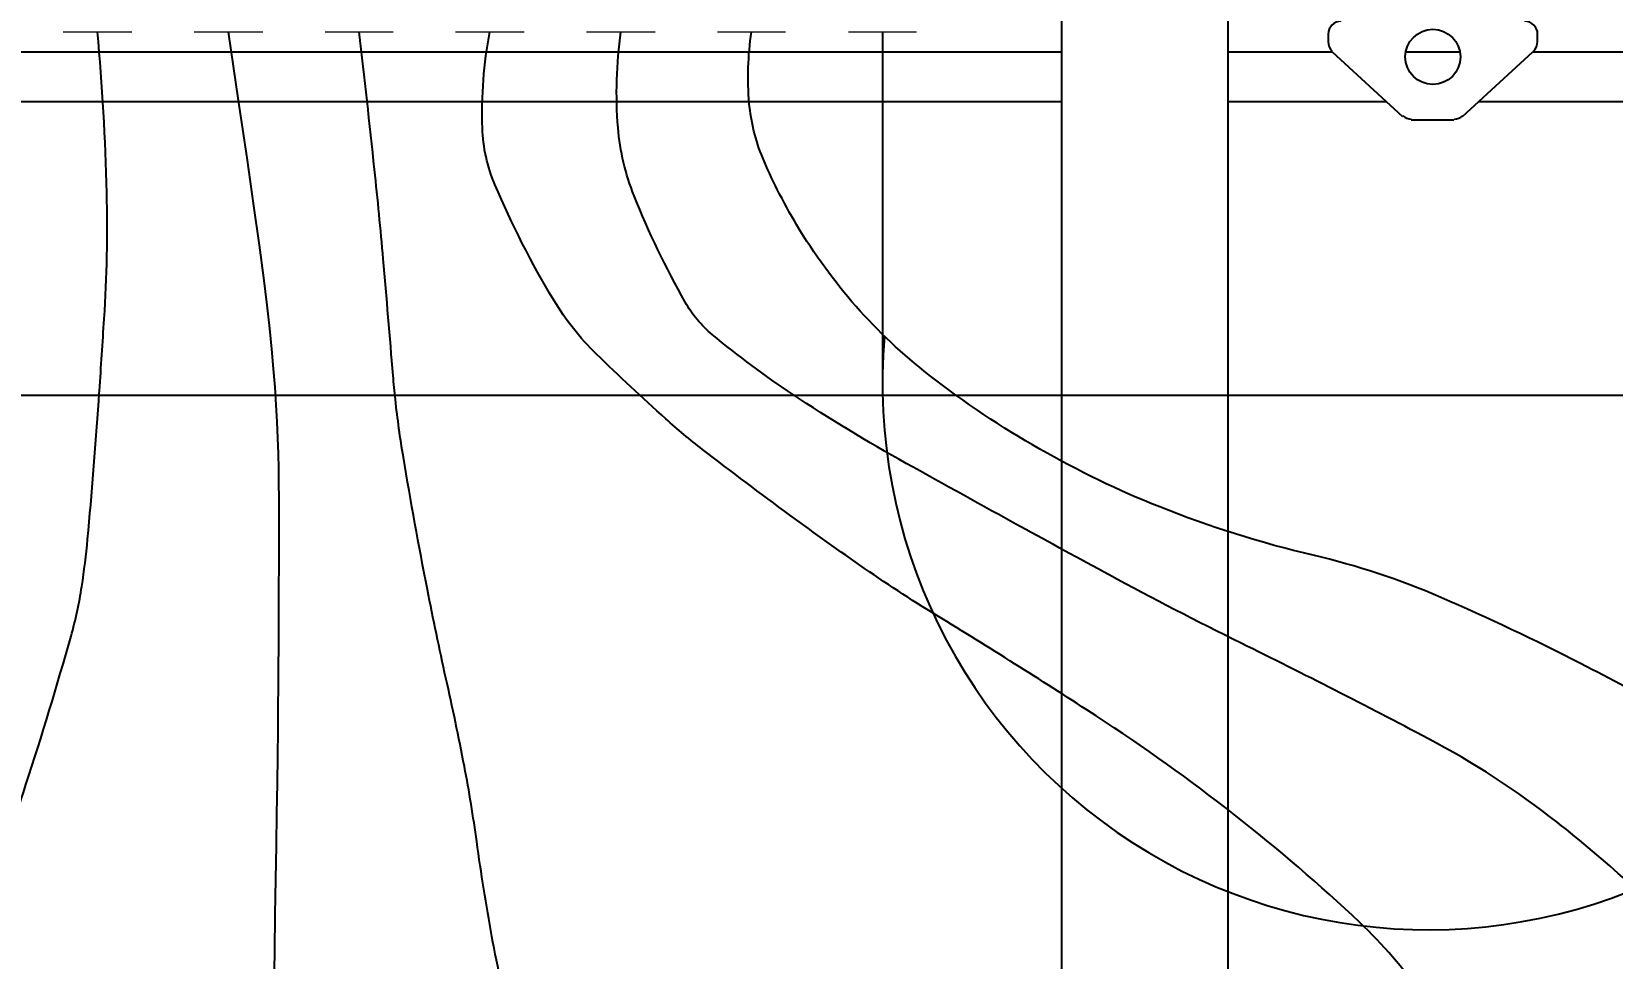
# Model space of a CAD drawing. Header units: feet. Extents: x -18 to 2540, y -48 to 1440.
# Drawn here: x 2197.355 to 2198.912, y 1384.986 to 1385.898 of the extents above; entities that cross this region are included whole.
import ezdxf
from ezdxf.enums import TextEntityAlignment as Align

# ---------------------------------------------------------------- set-up
doc = ezdxf.new("R2018")
doc.units = ezdxf.units.FT
doc.header["$MEASUREMENT"] = 0
for name, color, linetype in [('E-CABL-24V', 1, '24V'), ('E-COND-PVC', 4, 'Continuous'), ('E-EQPM-CAB', 5, 'Continuous'), ('E-EQPM-HRDW', 230, 'Continuous'), ('G-ANNO-TEXT', 1, 'Continuous')]:
    doc.layers.add(name, color=color, linetype=linetype)
doc.styles.add('NEI-A', font='arial.ttf')
doc.linetypes.add('24V', pattern='A,1,-0.2,["24V",Standard,S=0.1,R=0,X=-0.125,Y=-0.05],-0.2', length=1.4)

# ---------------------------------------------------------------- blocks, each defined once
blk = doc.blocks.new('DETAIL_TITLE')
at = {"style": 'NEI-A', "flags": 8}
blk.add_attdef('#', text='', height=0.25, dxfattribs=at).set_placement((0.5922, -0.5109), align=Align.MIDDLE_CENTER)
at = {"lineweight": 30, "flags": 104}
blk.add_attdef('DETAIL_TITLE', text='', height=0.25, dxfattribs=at).set_placement((0.9099, -0.52514), align=Align.BOTTOM_LEFT)
at = {"style": 'NEI-A'}
for tag, p in [('SCALE:', (0.93865, -0.73792)), ('1"_=_', (1.5474, -0.73792))]:
    blk.add_attdef(tag, text='', height=0.1094, dxfattribs=at).set_placement(p, align=Align.BOTTOM_LEFT)

msp = doc.modelspace()

# ---------------------------------------------------------------- linework, layer by layer
at = {"layer": 'E-CABL-24V'}
for points in [[(2197.221933, 1383.985669, 0.00191354), (2197.228427, 1384.174894, 0.00394493), (2197.230502, 1384.266712, 0.00106034), (2197.233551, 1384.509102, -0.00251209), (2197.235135, 1384.611411, -0.01451433), (2197.243518, 1384.780516, -0.03622169), (2197.253733, 1384.847663, -0.01503154), (2197.268576, 1384.904967, -0.00771881), (2197.30252, 1385.015111, -0.00297315), (2197.326028, 1385.085973, 0.00296622), (2197.349537, 1385.156835, 0.00996841), (2197.393864, 1385.302999, 0.03038797), (2197.404502, 1385.352002, 0.01541891), (2197.410213, 1385.398512, 0.00529523), (2197.421216, 1385.534486, 0.00114556), (2197.421903, 1385.544601, 0.00016343), (2197.426537, 1385.615513, 0.02210457), (2197.429108, 1385.739614, 0.0172981), (2197.419903, 1385.897934)], [(2197.87664, 1383.985669, 0.00228532), (2197.882949, 1384.165607, 0.00406877), (2197.885209, 1384.266712, 0.00058393), (2197.888674, 1384.532516, 0.00610132), (2197.888666, 1384.557958, 0.02865527), (2197.882157, 1384.651007, 0.01801068), (2197.858065, 1384.797368, 0.01893845), (2197.829721, 1384.914701, -0.02402838), (2197.808318, 1385.007421, -0.01026701), (2197.793432, 1385.100685, 0.01293568), (2197.781221, 1385.174649, 0.00826572), (2197.763011, 1385.261788, -0.00679718), (2197.7448, 1385.348926, -0.00639967), (2197.721149, 1385.479181, -0.01479183), (2197.713312, 1385.535929, -0.00636851), (2197.711055, 1385.559625, 0.00131608), (2197.701298, 1385.67439, 0.00454663), (2197.692773, 1385.762421, 0.00294887), (2197.677595, 1385.897934)], [(2198.822732, 1383.985669, 0.00902614), (2198.833391, 1384.179584, 0.01333909), (2198.834729, 1384.311005, 0.00458034), (2198.829329, 1384.52143, 0.00874265), (2198.823564, 1384.631566, 0.0804717), (2198.767952, 1384.868672, 0.10651907), (2198.663072, 1385.020921, 0.02262789), (2198.539549, 1385.127112, 0.02203508), (2198.403486, 1385.22441, 0.00725151), (2198.251357, 1385.320257, -0.01438425), (2198.17535, 1385.369673, -0.00703619), (2198.101691, 1385.422183, -0.00591788), (2198.015761, 1385.486863, -0.01867445), (2197.97953, 1385.517034, -0.0094372), (2197.911322, 1385.580656, -0.06552537), (2197.869251, 1385.633713, -0.03456221), (2197.811237, 1385.747787, -0.09235112), (2197.798985, 1385.803304, -0.05501749), (2197.806278, 1385.897934)], [(2199.150838, 1383.985669, 0.00843453), (2199.160211, 1384.167628, 0.01268049), (2199.16133, 1384.288826, 0.00467338), (2199.156061, 1384.495671, 0.00849255), (2199.150165, 1384.609386, 0.0807234), (2199.098598, 1384.829743, 0.09102066), (2198.989673, 1384.998742, 0.03799067), (2198.857306, 1385.119796, 0.04497931), (2198.730087, 1385.202231, 0.00665601), (2198.545974, 1385.296156, -0.00941662), (2198.416199, 1385.363267, -0.00158147), (2198.328446, 1385.411122, -0.0012326), (2198.216202, 1385.473154, -0.01981023), (2198.104475, 1385.541188, -0.02628995), (2198.025338, 1385.600004, -0.09172647), (2197.998603, 1385.631995, -0.03272253), (2197.948371, 1385.736575, -0.07550586), (2197.932558, 1385.803618, -0.05497469), (2197.935287, 1385.897934)], [(2199.477439, 1383.985669, 0.0084246), (2199.486652, 1384.155568, 0.01290501), (2199.487931, 1384.266646, 0.00513104), (2199.482958, 1384.469165, 0.00879406), (2199.476766, 1384.587207, 0.08041995), (2199.424978, 1384.807906, 0.09102066), (2199.316274, 1384.976563, 0.03799067), (2199.198649, 1385.084135, 0.03533871), (2199.056688, 1385.180051, 0.012382), (2198.880363, 1385.2761, 0.016343), (2198.7428, 1385.341088, 0.04464278), (2198.617048, 1385.382681, -0.03729221), (2198.465885, 1385.43023, -0.0703569), (2198.239009, 1385.560066, -0.09380425), (2198.108722, 1385.70758, -0.01642704), (2198.089368, 1385.742711, -0.01916969), (2198.074964, 1385.773922, -0.07655166), (2198.061756, 1385.82761, -0.06002093), (2198.06397, 1385.897934)]]:
    msp.add_lwpolyline(points, format="xyb", dxfattribs=at)
for points in [[(2197.593903, 1384.955353), (2197.594437, 1384.992822), (2197.594988, 1385.029044), (2197.595541, 1385.063839), (2197.596077, 1385.097028), (2197.596581, 1385.128432), (2197.597034, 1385.157871), (2197.59742, 1385.185165), (2197.597727, 1385.210205), (2197.597963, 1385.233154), (2197.598139, 1385.254244), (2197.598269, 1385.273709), (2197.598365, 1385.291782), (2197.598439, 1385.308694), (2197.598505, 1385.32468), (2197.598574, 1385.339971), (2197.598655, 1385.354778), (2197.59874, 1385.369216), (2197.598816, 1385.383382), (2197.598871, 1385.397367), (2197.598892, 1385.411266), (2197.598867, 1385.425174), (2197.598784, 1385.439183), (2197.598629, 1385.453387), (2197.598388, 1385.467882), (2197.598031, 1385.482762), (2197.597528, 1385.498124), (2197.596847, 1385.514063), (2197.595956, 1385.530675), (2197.594823, 1385.548057), (2197.593417, 1385.566304), (2197.591707, 1385.585512), (2197.589632, 1385.605997), (2197.587022, 1385.628956), (2197.583676, 1385.655803), (2197.579393, 1385.687956), (2197.573976, 1385.726829), (2197.567223, 1385.773839), (2197.558935, 1385.830403), (2197.548913, 1385.897934)], [(2198.19298, 1385.897934), (2198.19298, 1385.551395)]]:
    msp.add_lwpolyline(points, dxfattribs=at)
msp.add_arc((2198.730447, 1385.551395), 0.537467, 174.995539, 1.691058, dxfattribs=at)
at = {"layer": 'E-COND-PVC', "color": 111}
for points in [[(2198.369144, 1385.963245), (2198.369144, 1383.328344)], [(2198.532854, 1385.963254), (2198.532854, 1383.328344)]]:
    msp.add_lwpolyline(points, dxfattribs=at)
at = {"layer": 'E-EQPM-CAB', "lineweight": 0}
for points in [[(2197.386177, 1385.897934), (2197.453629, 1385.897934)], [(2197.515187, 1385.897934), (2197.582639, 1385.897934)], [(2197.644197, 1385.897934), (2197.710994, 1385.897934)], [(2197.772552, 1385.897934), (2197.840003, 1385.897934)], [(2197.901561, 1385.897934), (2197.969013, 1385.897934)], [(2198.030571, 1385.897934), (2198.097368, 1385.897934)], [(2198.159581, 1385.897934), (2198.226378, 1385.897934)]]:
    msp.add_lwpolyline(points, dxfattribs=at)
at = {"layer": 'E-EQPM-CAB', "lineweight": 25}
for points in [[(2198.631744, 1385.895315), (2198.631744, 1385.888111)], [(2198.838029, 1385.888111), (2198.838029, 1385.895315)], [(2198.635673, 1385.878288), (2198.70509, 1385.814766)], [(2198.764028, 1385.814766), (2198.833445, 1385.878288)], [(2198.713603, 1385.811491), (2198.755515, 1385.811491)]]:
    msp.add_lwpolyline(points, dxfattribs=at)
msp.add_circle((2198.734886, 1385.873377), 0.027177, dxfattribs=at)
for centre, start, end in [((2198.644514, 1385.895642), 90.00001, 179.99999), ((2198.825259, 1385.895642), 0.00001, 89.99999), ((2198.644514, 1385.888439), 179.999977, 227.504933), ((2198.825259, 1385.888439), 312.495067, 0.000023), ((2198.71393, 1385.824916), 227.504876, 269.99999), ((2198.755842, 1385.824916), 270.00001, 312.495124)]:
    msp.add_arc(centre, 0.01277, start, end, dxfattribs=at)
at = {"layer": 'E-EQPM-HRDW'}
for points in [[(2196.728027, 1385.878291), (2198.369144, 1385.878291)], [(2198.532854, 1385.878291), (2198.63567, 1385.878291)], [(2198.708157, 1385.878291), (2198.761616, 1385.878291)], [(2198.833448, 1385.878291), (2199.125983, 1385.878291)], [(2198.369144, 1385.829178), (2196.728027, 1385.829178)], [(2198.68934, 1385.829178), (2198.532854, 1385.829178)], [(2199.125983, 1385.829178), (2198.779778, 1385.829178)]]:
    msp.add_lwpolyline(points, dxfattribs=at)

# ---------------------------------------------------------------- block references
at = {"layer": 'G-ANNO-TEXT'}
ref = msp.add_blockref('DETAIL_TITLE', (2007.117623, 1398.740013), dxfattribs=dict(at, xscale=2.26283738676726, yscale=2.26283738676726, zscale=2.26283738676726))
lines = msp.add_mtext('{\\LSCADA RACK DETAIL (PLAN VIEW)}', dxfattribs={"layer": '0', "insert": (2009.176571, 1398.230562), "char_height": 10.57518883, "attachment_point": 1})
ref.add_attrib('DETAIL_TITLE', '', (2009.176571, 1398.230562)).embed_mtext(lines)

doc.saveas('drawing.dxf')
